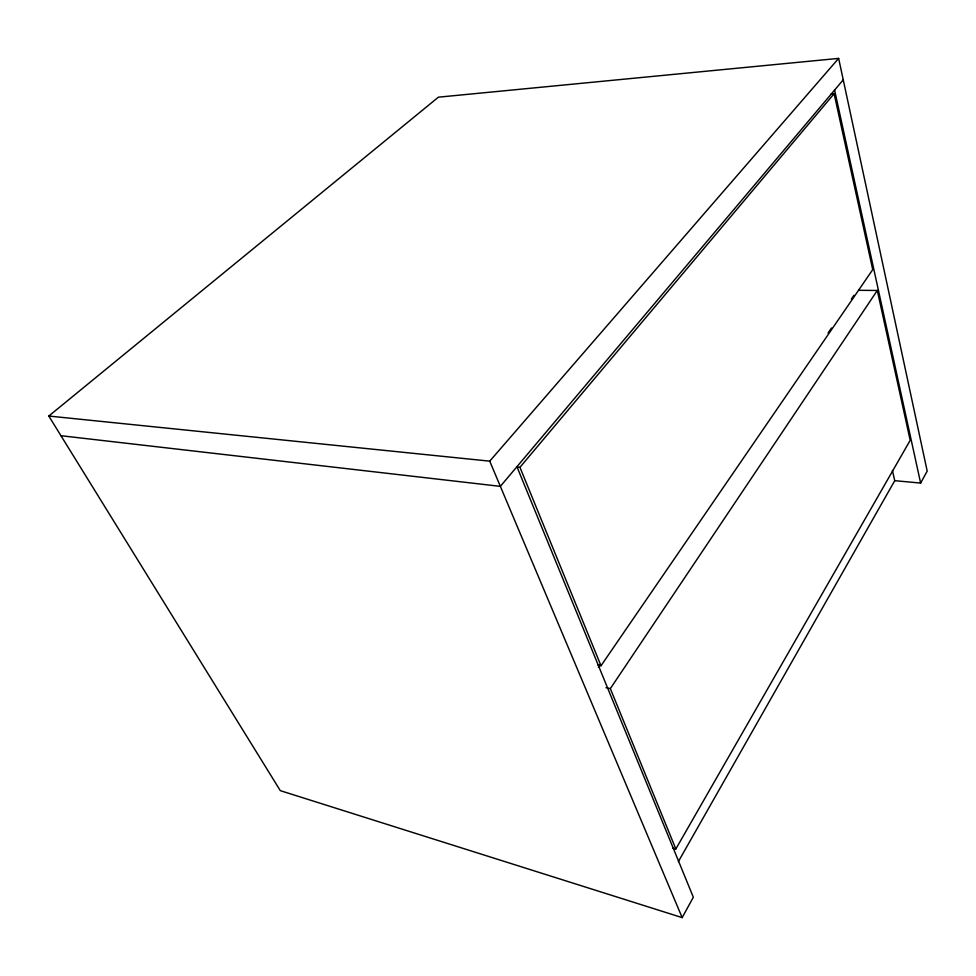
<?xml version="1.0" encoding="UTF-8"?>
<svg xmlns="http://www.w3.org/2000/svg" width="976" height="976" viewBox="0 0 976 976"><rect width="100%" height="100%" fill="white"/><g stroke="black" fill="none" stroke-linecap="round" stroke-linejoin="round"><path stroke-width="1.46" d="M894.919 480.692L920.636 483.071L927.2 471.115L838.64 58.389L438.407 97.173L48.8 416.044L280.295 790.645L682.163 917.611L693.338 897.237L516.938 466.699M678.344 861.649L894.748 480.68L892.393 470.481M672.903 848.144L675.831 848.974L910.193 440.31L877.302 290.47L858.831 290.311M675.831 848.974L610.342 688.617L877.302 290.47M598.081 665.168L600.996 665.754L872.727 269.608L834.114 93.708L831.088 93.952M598.398 667.377L600.13 664.863M828.051 333.036L831.503 328.009M851.365 299.095L853.951 295.325M517.06 467.016L519.952 467.321L834.114 93.708M843.24 79.825L500.359 486.365L60.951 435.711M48.8 416.044L489.732 461.16L838.64 58.389M605.998 687.702L610.342 688.617M489.732 461.16L682.163 917.611M519.952 467.321L600.996 665.754M834.578 90.085L920.636 483.071"/></g></svg>
